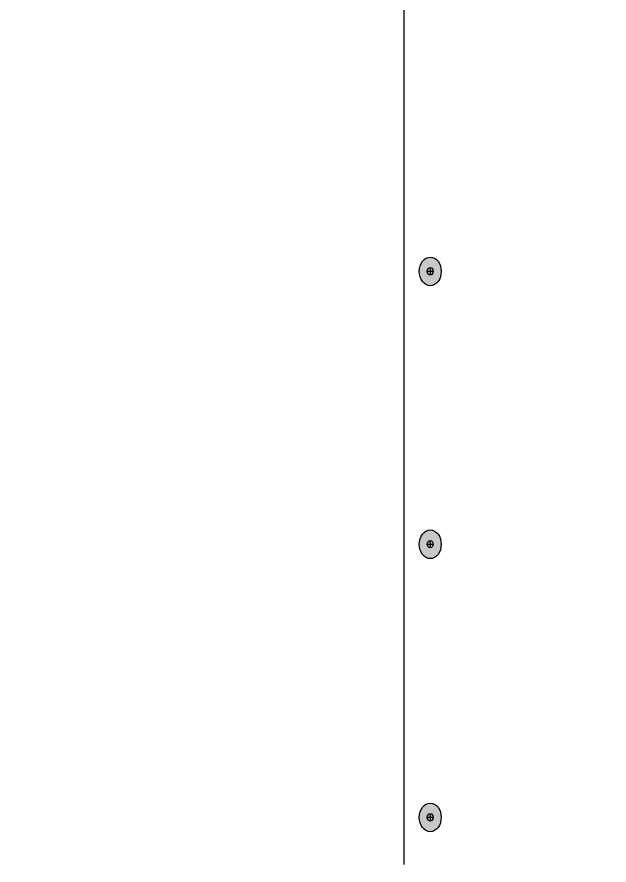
# Model space of a CAD drawing. Header units: inches. Extents: x -20.7 to 76.3, y -55.2 to 19.1.
# Drawn here: x 57.429 to 60.173, y -45.178 to -41.248 of the extents above; entities that cross this region are included whole.
import ezdxf

# ---------------------------------------------------------------- set-up
doc = ezdxf.new("R2010")
doc.units = ezdxf.units.IN
doc.header["$MEASUREMENT"] = 0
for name, color, linetype, lineweight in [('.ATI-HATCH', 7, 'Continuous', 0), ('G-ANNO-TTLB', 7, 'Continuous', 0), ('TYVEK', 7, 'Continuous', 0)]:
    doc.layers.add(name, color=color, linetype=linetype, lineweight=lineweight)

msp = doc.modelspace()

# ---------------------------------------------------------------- hatches: boundary and pattern name
at = {"layer": 'G-ANNO-TTLB', "true_color": 0xff00ff, "transparency": 33554687}
h = msp.add_hatch(color=6, dxfattribs=at)
edge = h.paths.add_edge_path()
edge.add_spline(control_points=[(71.8573, -54.9456), (71.8573, -54.9456), (31.1572, -54.9456), (31.1572, -54.9456), (31.1572, -54.9456), (31.1572, -20.8103), (31.1572, -20.8103), (31.1572, -20.8103), (71.8573, -20.8103), (71.8573, -20.8103), (71.8573, -20.8103), (71.8573, -54.9456), (71.8573, -54.9456)], knot_values=[0, 0, 0, 0, 1, 1, 1, 2, 2, 2, 3, 3, 3, 4, 4, 4, 4], degree=3, periodic=0)
edge = h.paths.add_edge_path()
edge.add_spline(control_points=[(31.2823, -20.9353), (31.2823, -20.9353), (31.2823, -54.8205), (31.2823, -54.8205), (31.2823, -54.8205), (71.7322, -54.8205), (71.7322, -54.8205), (71.7322, -54.8205), (71.7322, -20.9353), (71.7322, -20.9353), (71.7322, -20.9353), (31.2823, -20.9353), (31.2823, -20.9353)], knot_values=[0, 0, 0, 0, 1, 1, 1, 2, 2, 2, 3, 3, 3, 4, 4, 4, 4], degree=3, periodic=0)
edge.add_line((31.2823, -20.9353), (31.2823, -20.9353))
at = {"layer": 'TYVEK', "true_color": 0x003b71, "transparency": 33554687}
h = msp.add_hatch(color=156, dxfattribs=at)
h.dxf.hatch_style = 2
edge = h.paths.add_edge_path()
edge.add_ellipse((59.3441, -42.4271), major_axis=(0, 0.0664), ratio=0.766948, start_angle=0, end_angle=360)
h = msp.add_hatch(color=156, dxfattribs=at)
h.dxf.hatch_style = 2
edge = h.paths.add_edge_path()
edge.add_ellipse((59.3441, -43.6917), major_axis=(0, 0.0664), ratio=0.766948, start_angle=0, end_angle=360)
h = msp.add_hatch(color=156, dxfattribs=at)
h.dxf.hatch_style = 2
edge = h.paths.add_edge_path()
edge.add_ellipse((59.3441, -44.9571), major_axis=(0, 0.0664), ratio=0.766948, start_angle=0, end_angle=360)

# ---------------------------------------------------------------- linework, layer by layer
at = {"layer": '.ATI-HATCH'}
for points in [[(60.1501, -41.3601)], [(60.1501, -41.5907)]]:
    msp.add_lwpolyline(points, dxfattribs=at)
at = {"layer": 'G-ANNO-TTLB'}
for points in [[(71.8573, -54.9456), (71.8573, -54.9456), (31.1572, -54.9456), (31.1572, -54.9456), (31.1572, -54.9456), (31.1572, -20.8103), (31.1572, -20.8103), (31.1572, -20.8103), (71.8573, -20.8103), (71.8573, -20.8103), (71.8573, -20.8103), (71.8573, -54.9456), (71.8573, -54.9456)], [(31.2823, -20.9353), (31.2823, -20.9353), (31.2823, -54.8205), (31.2823, -54.8205), (31.2823, -54.8205), (71.7322, -54.8205), (71.7322, -54.8205), (71.7322, -54.8205), (71.7322, -20.9353), (71.7322, -20.9353), (71.7322, -20.9353), (31.2823, -20.9353), (31.2823, -20.9353)]]:
    msp.add_open_spline(points, degree=3, knots=[0, 0, 0, 0, 1, 1, 1, 2, 2, 2, 3, 3, 3, 4, 4, 4, 4], dxfattribs=at)
at = {"layer": 'TYVEK', "color": 18, "lineweight": 25, "true_color": 0x000000}
msp.add_line((59.2218, -39.3092), (59.2218, -45.1754), dxfattribs=at)
at = {"layer": 'TYVEK', "color": 252, "lineweight": 25, "true_color": 0x848484}
for p, q in [((59.3305, -42.4267), (59.3576, -42.4267)), ((59.3441, -42.4096), (59.3441, -42.4438)), ((59.3305, -43.6913), (59.3576, -43.6913)), ((59.3441, -43.6741), (59.3441, -43.7084)), ((59.3441, -44.9395), (59.3441, -44.9738)), ((59.3305, -44.9567), (59.3576, -44.9567))]:
    msp.add_line(p, q, dxfattribs=at)
at = {"layer": 'TYVEK', "color": 18, "lineweight": 25, "true_color": 0x000000}
for centre in [(59.3441, -42.4271), (59.3441, -43.6917), (59.3441, -44.9571)]:
    msp.add_ellipse(centre, major_axis=(0, 0.0664), ratio=0.766948, dxfattribs=at)
at = {"layer": 'TYVEK', "color": 252, "lineweight": 25, "true_color": 0x848484}
for centre in [(59.3441, -42.4267), (59.3441, -43.6913), (59.3441, -44.9567)]:
    msp.add_ellipse(centre, major_axis=(0, 0.0171), ratio=0.788846, dxfattribs=at)

doc.saveas('drawing.dxf')
